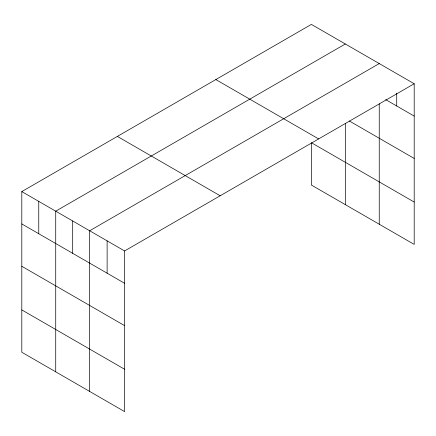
<?xml version="1.0" encoding="UTF-8"?>
<svg xmlns="http://www.w3.org/2000/svg" width="436" height="436" viewBox="0 0 436 436"><rect width="100%" height="100%" fill="white"/><g stroke="black" fill="none" stroke-linecap="round" stroke-linejoin="round"><path stroke-width="0.65" d="M414.2 83.75L124.603 250.945L124.603 411.606L21.8 352.25L21.8 191.589L311.397 24.394L414.2 83.75L414.2 244.411L311.397 185.055L311.397 142.714L414.2 202.064M379.244 103.85L379.244 224.229M345.323 43.982L55.726 211.177L55.726 371.837M379.244 63.569L89.653 230.764L89.653 391.424M385.653 99.61L414.2 116.09M349.416 121.034L414.2 158.437M215.831 79.57L318.634 138.921M117.366 136.414L220.169 195.769M21.8 191.589L124.603 250.945M21.8 223.935L124.603 283.291M21.8 266.282L124.603 325.632M21.8 309.909L124.603 369.259M396.722 93.2L396.722 106.003M345.323 123.295L345.323 204.642M107.125 240.852L107.125 273.198M72.687 220.97L72.687 253.316M38.76 201.383L38.76 233.729"/></g></svg>
